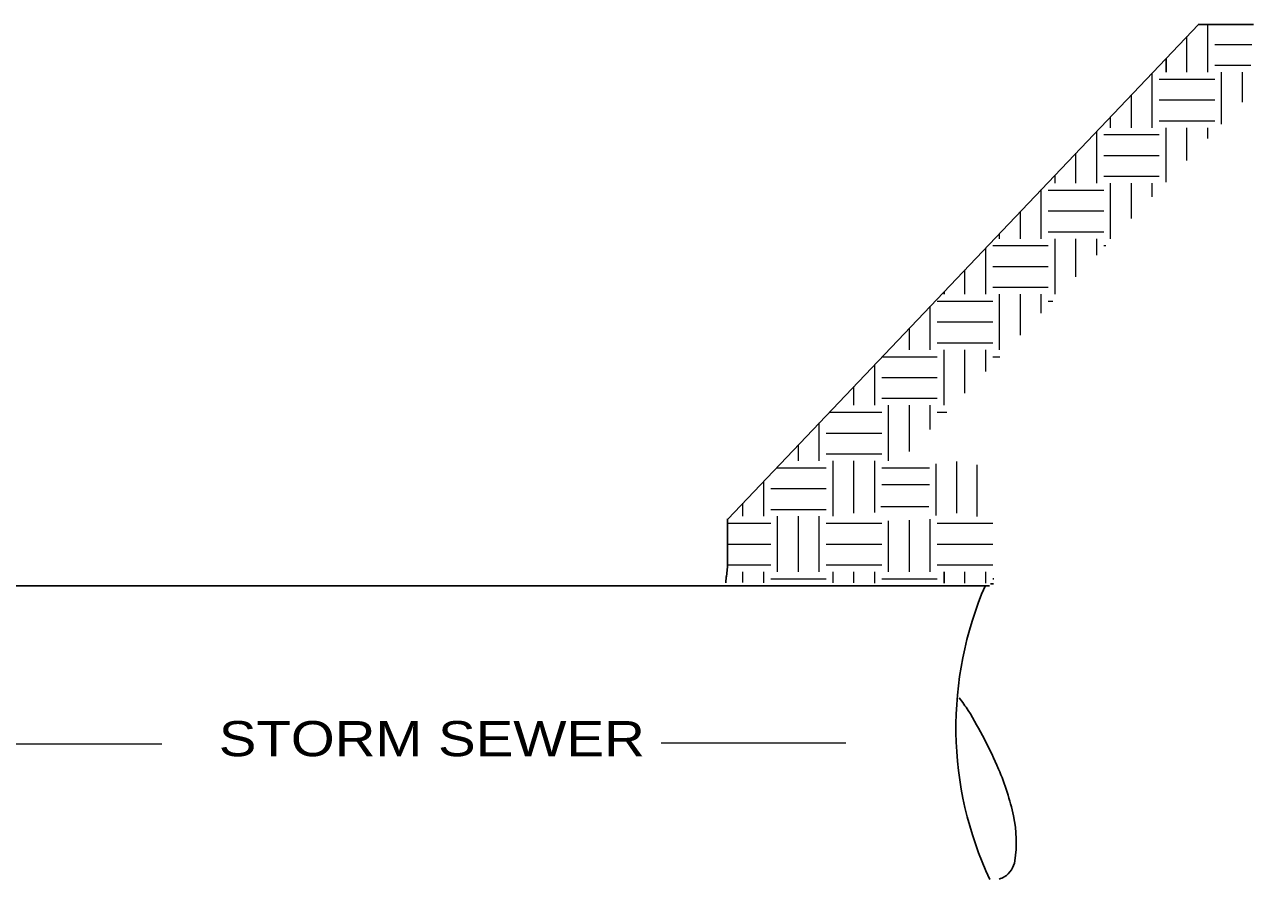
# Model space of a CAD drawing. Extents: x -68870 to 73921, y -57292 to 37222.
# Drawn here: x 31917 to 70176, y -10009 to 16599 of the extents above; entities that cross this region are included whole.
import ezdxf

# ---------------------------------------------------------------- set-up
doc = ezdxf.new("R2010")
doc.units = 0
doc.header["$LTSCALE"] = 440
doc.layers.add('63', color=7, linetype='Continuous', lineweight=13)

msp = doc.modelspace()

# ---------------------------------------------------------------- linework, layer by layer
at = {"layer": '63', "lineweight": 25}
for p, q in [((68462.7, 16598.9), (53810.8, 1208.9)), ((70176.3, 16596.5), (68461.1, 16596.5)), ((67459.5, 15118), (67459.5, 15545.2)), ((60547.5, 8206), (60547.5, 8285)), ((53804, 1209.7), (53804, -306.1)), ((57334.7, 1079.9), (57330.1, 1075)), ((53766.2, -594.6), (53800.5, -265.3)), ((53763.2, -576.3), (53747.3, -773.6)), ((60547.5, -788.7), (60547.5, -434)), ((62059.5, -650), (62096.8, -650)), ((25644.6, -868.6), (61955.1, -868.6)), ((61989.4, -804.7), (62086.3, -804.7))]:
    msp.add_line(p, q, dxfattribs=at)
at = {"layer": '63'}
for p, q in [((68755.5, 15118), (68755.5, 16596.5)), ((68107.5, 15118), (68107.5, 16225.8)), ((68971.5, 15982), (70124.9, 15982)), ((68971.5, 15334), (70094, 15334)), ((67027.5, 13390), (67027.5, 15091.4)), ((69187.5, 13501), (69187.5, 15118)), ((69835.5, 14180), (69835.5, 15118)), ((67243.5, 14902), (68971.5, 14902)), ((66379.5, 13390), (66379.5, 14410.8)), ((67243.5, 14254), (68971.5, 14254)), ((65731.5, 13390), (65731.5, 13730.1)), ((67243.5, 13606), (68971.5, 13606)), ((65299.5, 11662), (65299.5, 13276.4)), ((65515.5, 13174), (67243.5, 13174)), ((67459.5, 11690.1), (67459.5, 13390)), ((68107.5, 12369.2), (68107.5, 13390)), ((68755.5, 13048.3), (68755.5, 13390)), ((64651.5, 11662), (64651.5, 12595.7)), ((65515.5, 12526), (67243.5, 12526)), ((64003.5, 11662), (64003.5, 11915.1)), ((65515.5, 11878), (67243.5, 11878)), ((65731.5, 9934), (65731.5, 11662)), ((66379.5, 10558.3), (66379.5, 11662)), ((67027.5, 11237.4), (67027.5, 11662)), ((63571.5, 9934), (63571.5, 11461.3)), ((63787.5, 11446), (65515.5, 11446)), ((62923.5, 9934), (62923.5, 10780.7)), ((63787.5, 10798), (65515.5, 10798)), ((62275.5, 9934), (62275.5, 10100)), ((63787.5, 10150), (65515.5, 10150)), ((61843.5, 8206), (61843.5, 9646.3)), ((62059.5, 9718), (63787.5, 9718)), ((64003.5, 8206), (64003.5, 9934)), ((64651.5, 8747.5), (64651.5, 9934)), ((65299.5, 9426.6), (65299.5, 9934)), ((65515.5, 9718), (65577.6, 9718)), ((61195.5, 8206), (61195.5, 8965.6)), ((62059.5, 9070), (63787.5, 9070)), ((62059.5, 8422), (63787.5, 8422)), ((62275.5, 6478), (62275.5, 8206)), ((62923.5, 6936.6), (62923.5, 8206)), ((63571.5, 7615.7), (63571.5, 8206)), ((60115.5, 6478), (60115.5, 7831.2)), ((60331.5, 7990), (62059.5, 7990)), ((63787.5, 7990), (63928.7, 7990)), ((60331.5, 7342), (62059.5, 7342)), ((59467.5, 6478), (59467.5, 7150.6)), ((60331.5, 6694), (62059.5, 6694)), ((58621.6, 6262), (60331.5, 6262)), ((60547.5, 4750), (60547.5, 6478)), ((61195.5, 5125.8), (61195.5, 6478)), ((61843.5, 5804.9), (61843.5, 6478)), ((62059.5, 6262), (62279.7, 6262)), ((58387.5, 4750), (58387.5, 6016.2)), ((58603.5, 5614), (60331.5, 5614)), ((57739.5, 4750), (57739.5, 5335.5)), ((58603.5, 4966), (60331.5, 4966)), ((58819.5, 3022), (58819.5, 4750)), ((59467.5, 3315), (59467.5, 4750)), ((60115.5, 3994), (60115.5, 4750)), ((56976.4, 4534), (58603.5, 4534)), ((60331.5, 4534), (60630.8, 4534)), ((56659.5, 3022), (56659.5, 4201.1)), ((56875.5, 3886), (58603.5, 3886)), ((56011.5, 3022), (56011.5, 3520.5)), ((56875.5, 3238), (58603.5, 3238)), ((55331.3, 2806), (56875.5, 2806)), ((57091.5, 1294), (57091.5, 3022)), ((57739.5, 1389.2), (57739.5, 3022)), ((58387.5, 1414.3), (58387.5, 3022)), ((58603.5, 2806), (60095, 2806)), ((60293.9, 1313.9), (60293.9, 2921.5)), ((60946.1, 1389.2), (60946.1, 2996.9)), ((61573.2, 1288.7), (61573.2, 2896.4)), ((54931.5, 1294), (54931.5, 2386.1)), ((55147.5, 2158), (56875.5, 2158)), ((58603.5, 2278.6), (60095, 2278.6)), ((54283.5, 1294), (54283.5, 1705.4)), ((58578.5, 1600.6), (60069.9, 1600.6)), ((55147.5, 1510), (56875.5, 1510)), ((55363.5, -434), (55363.5, 1294)), ((56011.5, -434), (56011.5, 1294)), ((56659.5, -434), (56659.5, 1294)), ((58819.5, -434), (58819.5, 1148.3)), ((59467.5, -434), (59467.5, 1175.3)), ((60115.5, -434), (60115.5, 1202.3)), ((53804, 1078), (55147.5, 1078)), ((56875.5, 1078), (58603.5, 1078)), ((60331.5, 1078), (62059.5, 1078)), ((53804, 430), (55147.5, 430)), ((56875.5, 430), (58603.5, 430)), ((60331.5, 430), (62059.5, 430)), ((53804, -218), (55147.5, -218)), ((56875.5, -218), (58603.5, -218)), ((60331.5, -218), (62059.5, -218)), ((54283.5, -771.9), (54283.5, -434)), ((54931.5, -773.7), (54931.5, -434)), ((55147.5, -650), (56875.5, -650)), ((57091.5, -779.4), (57091.5, -434)), ((57739.5, -781.2), (57739.5, -434)), ((58387.5, -782.9), (58387.5, -434)), ((58603.5, -650), (60331.5, -650)), ((61195.5, -790.4), (61195.5, -434)), ((61843.5, -792.1), (61843.5, -434)), ((29460.4, -5792.2), (36187.8, -5792.2)), ((51738.2, -5754.4), (57489.1, -5754.4))]:
    msp.add_line(p, q, dxfattribs=at)
at = {"layer": '63', "lineweight": 25}
for centre, radius, start, end in [((72073.4, -5281.8), 11159, 156.63008, 205.06296), ((14508.7, -37786.6), 57277.9, 35.22549, 35.70777), ((49051.9, -12226.7), 14349, 23.20309, 31.4086), ((54877, -9729.7), 8011.2, 12.21404, 23.20309), ((58938.3, -8850.6), 3855.9, 351.36286, 12.21404), ((62050.3, -9323.3), 708.2, 301.4086, 351.36286), ((62050.3, -9323.3), 708.2, 287.39433, 301.4086)]:
    msp.add_arc(centre, radius, start, end, dxfattribs=at)

# ---------------------------------------------------------------- texts
at = {"layer": '63', "width": 1.2}
msp.add_text('STORM SEWER', height=1094, dxfattribs=at).set_placement((37963.8, -6173.7))

doc.saveas('drawing.dxf')
